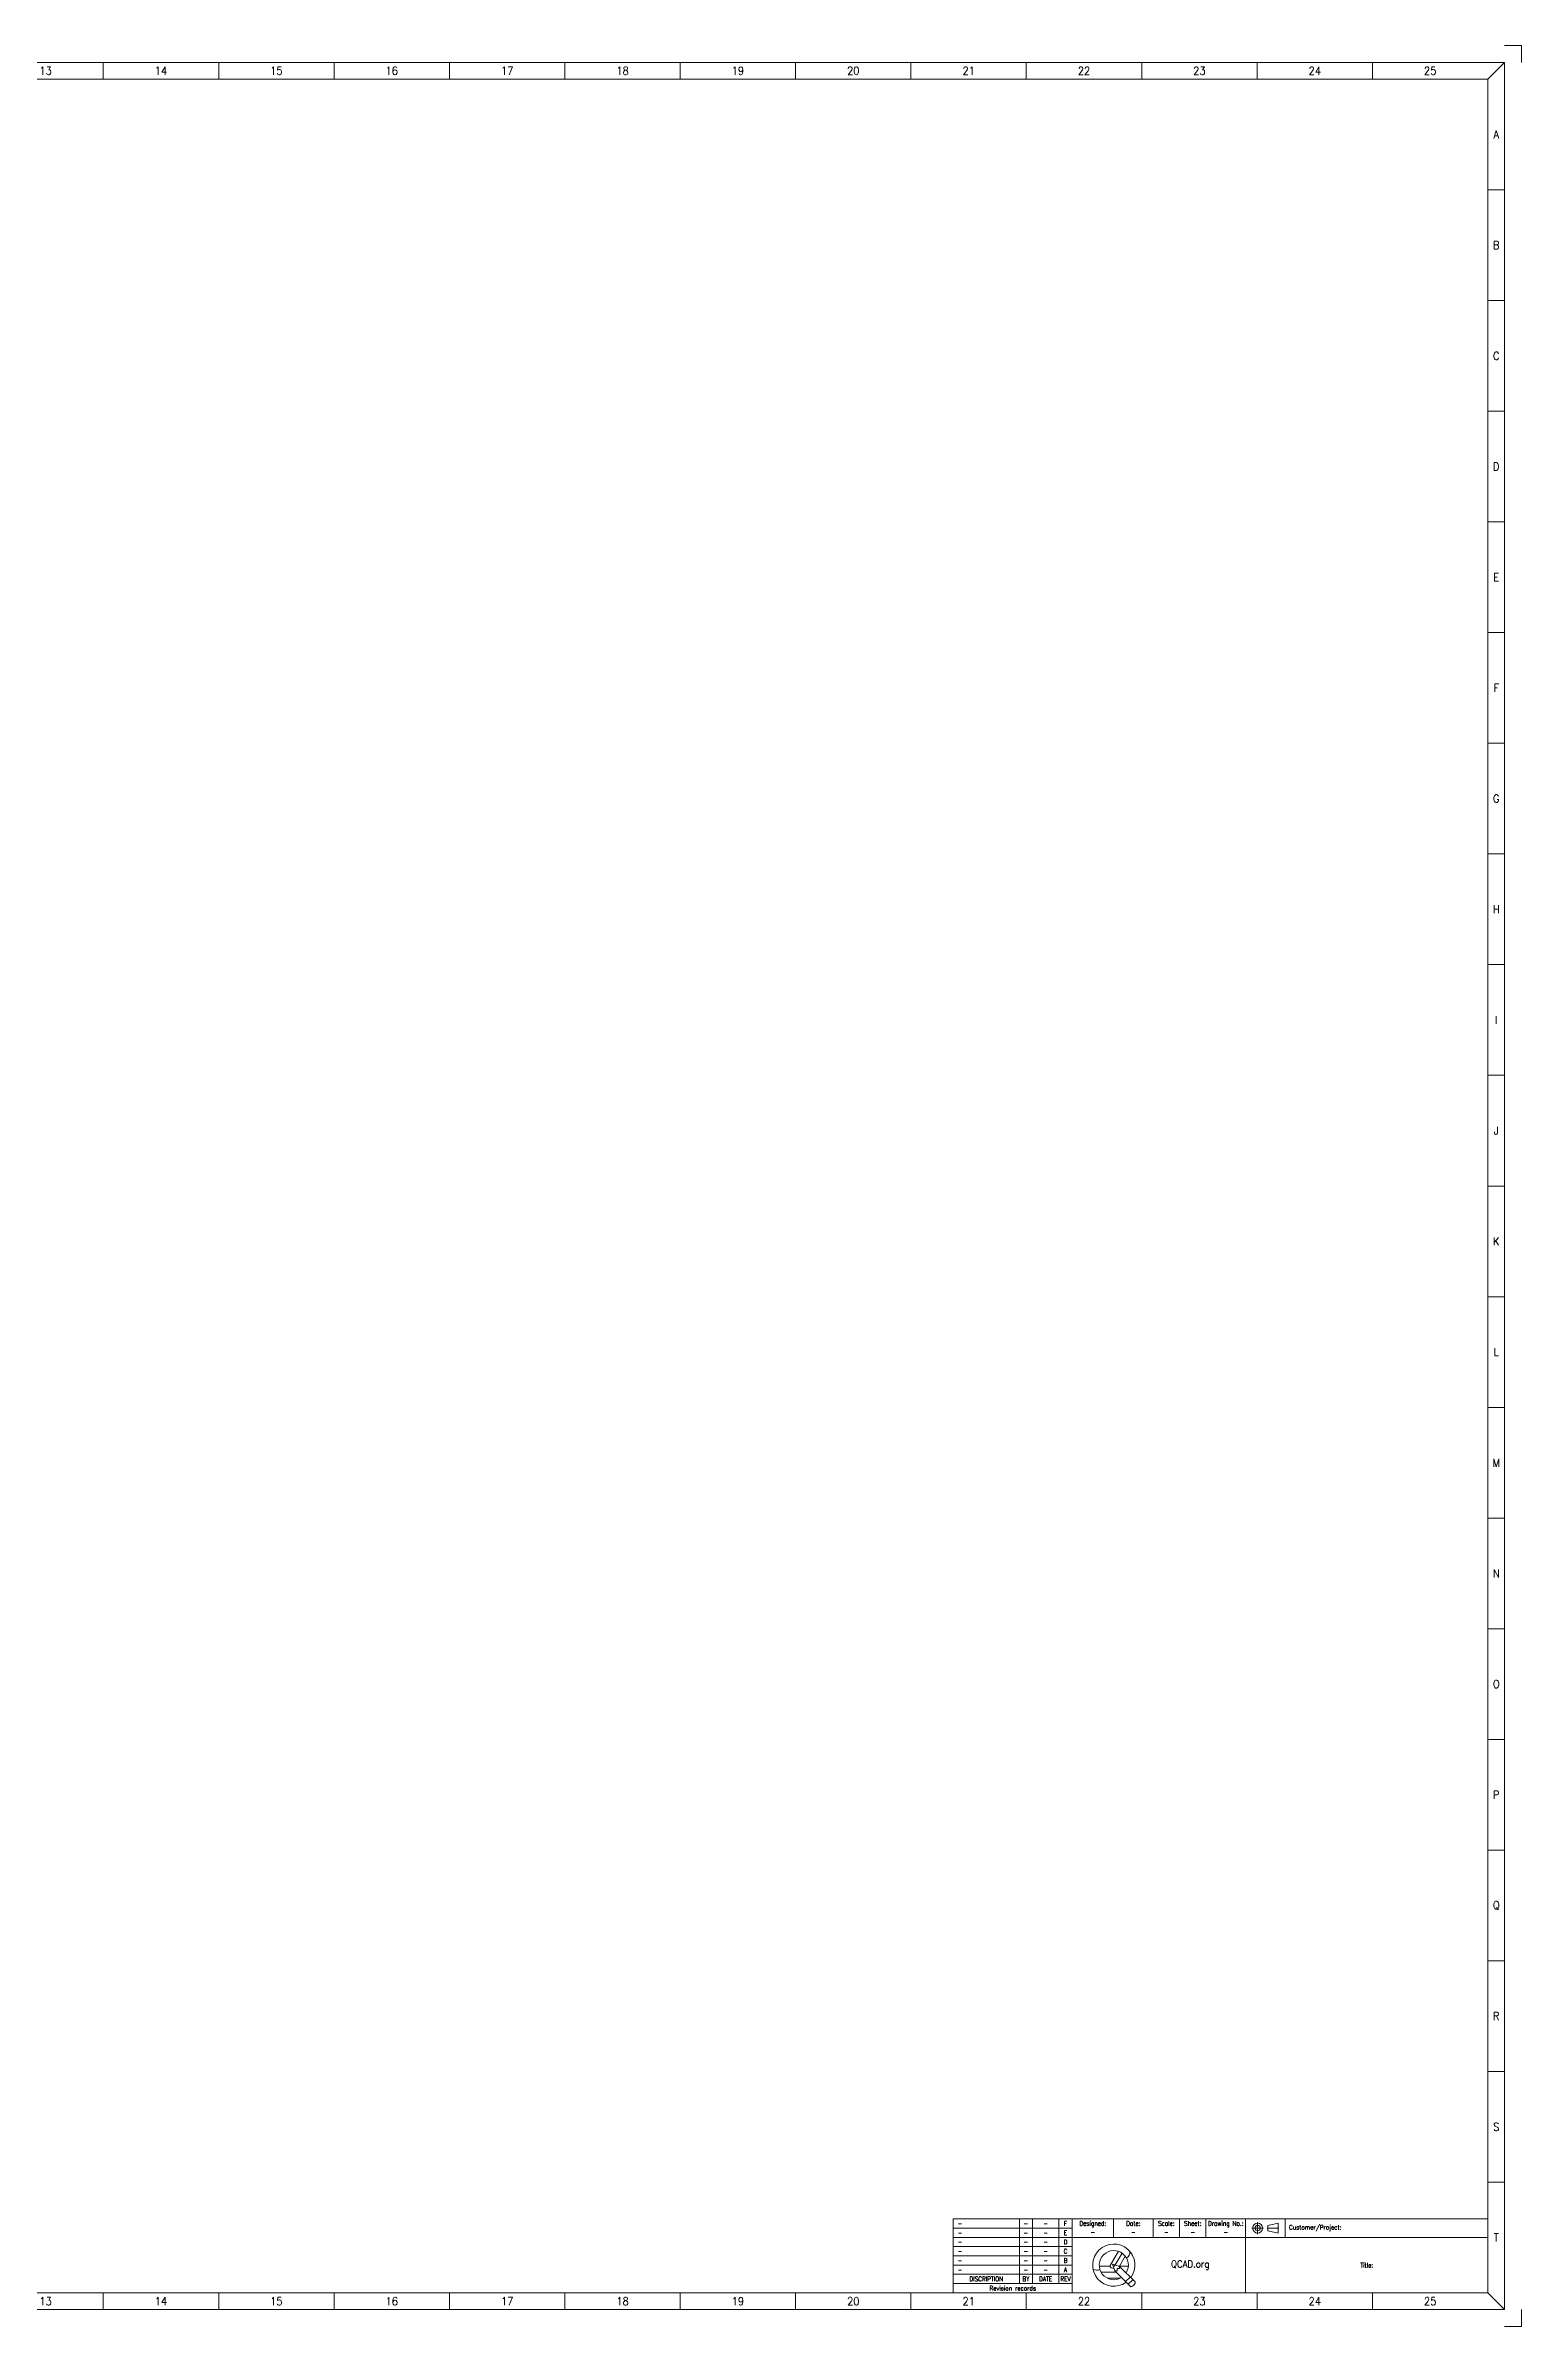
# Model space of a CAD drawing. Header units: inches. Extents: x 0 to 44, y 0 to 34.
# Drawn here: x 22 to 44, y 0 to 34 of the extents above; entities that cross this region are included whole.
import ezdxf

# ---------------------------------------------------------------- set-up
doc = ezdxf.new("R2010")
doc.units = ezdxf.units.IN
doc.header["$MEASUREMENT"] = 0
doc.linetypes.add('DASHDOT2', pattern=[12, 6, -2.95, 0.1, -2.95])
doc.layers.add('9.1 Drawing sheet', color=9, linetype='Continuous', lineweight=9, true_color=0xc0c0c0)
doc.styles.add('textstyle0', font='Standard')
doc.styles.add('textstyle1', font='Standard')
doc.styles.add('textstyle10', font='Standard')
doc.styles.add('textstyle100', font='Standard')
doc.styles.add('textstyle101', font='Standard')
doc.styles.add('textstyle102', font='Standard')
doc.styles.add('textstyle103', font='Standard')
doc.styles.add('textstyle104', font='Standard')
doc.styles.add('textstyle105', font='Standard')
doc.styles.add('textstyle106', font='Standard')
doc.styles.add('textstyle107', font='Standard')
doc.styles.add('textstyle108', font='Standard')
doc.styles.add('textstyle109', font='Standard')
doc.styles.add('textstyle11', font='Standard')
doc.styles.add('textstyle110', font='Standard')
doc.styles.add('textstyle111', font='Standard')
doc.styles.add('textstyle112', font='Standard')
doc.styles.add('textstyle113', font='Standard')
doc.styles.add('textstyle114', font='Standard')
doc.styles.add('textstyle115', font='Standard')
doc.styles.add('textstyle116', font='Standard')
doc.styles.add('textstyle117', font='Standard')
doc.styles.add('textstyle118', font='Standard')
doc.styles.add('textstyle119', font='Standard')
doc.styles.add('textstyle12', font='Standard')
doc.styles.add('textstyle120', font='Standard')
doc.styles.add('textstyle121', font='Standard')
doc.styles.add('textstyle122', font='Standard')
doc.styles.add('textstyle123', font='Standard')
doc.styles.add('textstyle124', font='Standard')
doc.styles.add('textstyle125', font='Standard')
doc.styles.add('textstyle126', font='Standard')
doc.styles.add('textstyle127', font='Standard')
doc.styles.add('textstyle128', font='Standard')
doc.styles.add('textstyle129', font='Standard')
doc.styles.add('textstyle13', font='Standard')
doc.styles.add('textstyle130', font='Standard')
doc.styles.add('textstyle131', font='Standard')
doc.styles.add('textstyle14', font='Standard')
doc.styles.add('textstyle15', font='Standard')
doc.styles.add('textstyle16', font='Standard')
doc.styles.add('textstyle17', font='Standard')
doc.styles.add('textstyle18', font='Standard')
doc.styles.add('textstyle19', font='Standard')
doc.styles.add('textstyle2', font='Standard')
doc.styles.add('textstyle20', font='Standard')
doc.styles.add('textstyle21', font='Standard')
doc.styles.add('textstyle22', font='Standard')
doc.styles.add('textstyle23', font='Standard')
doc.styles.add('textstyle24', font='Standard')
doc.styles.add('textstyle25', font='Standard')
doc.styles.add('textstyle26', font='Standard')
doc.styles.add('textstyle27', font='Standard')
doc.styles.add('textstyle28', font='Standard')
doc.styles.add('textstyle29', font='Standard')
doc.styles.add('textstyle3', font='Standard')
doc.styles.add('textstyle30', font='Standard')
doc.styles.add('textstyle31', font='Standard')
doc.styles.add('textstyle32', font='Standard')
doc.styles.add('textstyle33', font='Standard')
doc.styles.add('textstyle34', font='Standard')
doc.styles.add('textstyle35', font='Standard')
doc.styles.add('textstyle36', font='Standard')
doc.styles.add('textstyle37', font='Standard')
doc.styles.add('textstyle38', font='Standard')
doc.styles.add('textstyle39', font='Standard')
doc.styles.add('textstyle4', font='Standard')
doc.styles.add('textstyle40', font='Standard')
doc.styles.add('textstyle41', font='Standard')
doc.styles.add('textstyle42', font='Standard')
doc.styles.add('textstyle43', font='Standard')
doc.styles.add('textstyle44', font='Standard')
doc.styles.add('textstyle45', font='Standard')
doc.styles.add('textstyle46', font='Standard')
doc.styles.add('textstyle47', font='Standard')
doc.styles.add('textstyle48', font='Standard')
doc.styles.add('textstyle49', font='Standard')
doc.styles.add('textstyle5', font='Standard')
doc.styles.add('textstyle50', font='Standard')
doc.styles.add('textstyle51', font='Standard')
doc.styles.add('textstyle52', font='Standard')
doc.styles.add('textstyle53', font='Standard')
doc.styles.add('textstyle54', font='Standard')
doc.styles.add('textstyle55', font='Standard')
doc.styles.add('textstyle56', font='Standard')
doc.styles.add('textstyle57', font='Standard')
doc.styles.add('textstyle58', font='Standard')
doc.styles.add('textstyle59', font='Standard')
doc.styles.add('textstyle6', font='Standard')
doc.styles.add('textstyle60', font='Standard')
doc.styles.add('textstyle61', font='Standard')
doc.styles.add('textstyle62', font='Standard')
doc.styles.add('textstyle63', font='Standard')
doc.styles.add('textstyle64', font='Standard')
doc.styles.add('textstyle65', font='Standard')
doc.styles.add('textstyle66', font='Standard')
doc.styles.add('textstyle67', font='Standard')
doc.styles.add('textstyle68', font='Standard')
doc.styles.add('textstyle69', font='Standard')
doc.styles.add('textstyle7', font='Standard')
doc.styles.add('textstyle70', font='Standard')
doc.styles.add('textstyle71', font='Standard')
doc.styles.add('textstyle72', font='Standard')
doc.styles.add('textstyle73', font='Standard')
doc.styles.add('textstyle74', font='Standard')
doc.styles.add('textstyle75', font='Standard')
doc.styles.add('textstyle76', font='Standard')
doc.styles.add('textstyle77', font='Standard')
doc.styles.add('textstyle78', font='Standard')
doc.styles.add('textstyle79', font='Standard')
doc.styles.add('textstyle8', font='Standard')
doc.styles.add('textstyle80', font='Standard')
doc.styles.add('textstyle81', font='Standard')
doc.styles.add('textstyle82', font='Standard')
doc.styles.add('textstyle83', font='Standard')
doc.styles.add('textstyle84', font='Standard')
doc.styles.add('textstyle85', font='Standard')
doc.styles.add('textstyle86', font='Standard')
doc.styles.add('textstyle87', font='Standard')
doc.styles.add('textstyle88', font='Standard')
doc.styles.add('textstyle89', font='Standard')
doc.styles.add('textstyle9', font='Standard')
doc.styles.add('textstyle90', font='Standard')
doc.styles.add('textstyle91', font='Standard')
doc.styles.add('textstyle92', font='Standard')
doc.styles.add('textstyle93', font='Standard')
doc.styles.add('textstyle94', font='Standard')
doc.styles.add('textstyle95', font='Standard')
doc.styles.add('textstyle96', font='Standard')
doc.styles.add('textstyle97', font='Standard')
doc.styles.add('textstyle98', font='Standard')
doc.styles.add('textstyle99', font='Standard')

# ---------------------------------------------------------------- blocks, each defined once
blk = doc.blocks.new('Zoned border')
at = {"layer": '9.1 Drawing sheet'}
for p, q in [((0.5, 33.5), (0.25, 33.75)), ((0.25, 33.75), (43.75, 33.75)), ((0.25, 0.25), (0.25, 33.75)), ((2.22, 33.5), (2.22, 33.75)), ((3.94, 33.5), (3.94, 33.75)), ((5.66, 33.5), (5.66, 33.75)), ((7.38, 33.5), (7.38, 33.75)), ((9.1, 33.5), (9.1, 33.75)), ((10.82, 33.5), (10.82, 33.75)), ((12.54, 33.5), (12.54, 33.75)), ((14.26, 33.5), (14.26, 33.75)), ((15.98, 33.5), (15.98, 33.75)), ((17.7, 33.5), (17.7, 33.75)), ((19.42, 33.5), (19.42, 33.75)), ((21.14, 33.5), (21.14, 33.75)), ((22.86, 33.5), (22.86, 33.75)), ((24.58, 33.5), (24.58, 33.75)), ((26.3, 33.5), (26.3, 33.75)), ((28.02, 33.5), (28.02, 33.75)), ((29.74, 33.5), (29.74, 33.75)), ((31.46, 33.5), (31.46, 33.75)), ((33.18, 33.5), (33.18, 33.75)), ((34.9, 33.5), (34.9, 33.75)), ((36.62, 33.5), (36.62, 33.75)), ((38.34, 33.5), (38.34, 33.75)), ((40.06, 33.5), (40.06, 33.75)), ((41.78, 33.5), (41.78, 33.75)), ((43.5, 33.5), (43.75, 33.75)), ((43.75, 33.75), (43.75, 0.25)), ((0.5, 33.5), (43.5, 33.5)), ((0.5, 0.5), (0.5, 33.5)), ((43.5, 33.5), (43.5, 0.5)), ((0.25, 31.85), (0.5, 31.85)), ((43.5, 31.85), (43.75, 31.85)), ((0.25, 30.2), (0.5, 30.2)), ((43.5, 30.2), (43.75, 30.2)), ((0.25, 28.55), (0.5, 28.55)), ((43.5, 28.55), (43.75, 28.55)), ((0.25, 26.9), (0.5, 26.9)), ((43.5, 26.9), (43.75, 26.9)), ((0.25, 25.25), (0.5, 25.25)), ((43.5, 25.25), (43.75, 25.25)), ((0.25, 23.6), (0.5, 23.6)), ((43.5, 23.6), (43.75, 23.6)), ((0.25, 21.95), (0.5, 21.95)), ((43.5, 21.95), (43.75, 21.95)), ((0.25, 20.3), (0.5, 20.3)), ((43.5, 20.3), (43.75, 20.3)), ((0.25, 18.65), (0.5, 18.65)), ((43.5, 18.65), (43.75, 18.65)), ((0.25, 17), (0.5, 17)), ((43.5, 17), (43.75, 17)), ((0.25, 15.35), (0.5, 15.35)), ((43.5, 15.35), (43.75, 15.35)), ((0.25, 13.7), (0.5, 13.7)), ((43.5, 13.7), (43.75, 13.7)), ((0.25, 12.05), (0.5, 12.05)), ((43.5, 12.05), (43.75, 12.05)), ((0.25, 10.4), (0.5, 10.4)), ((43.5, 10.4), (43.75, 10.4)), ((0.25, 8.75), (0.5, 8.75)), ((43.5, 8.75), (43.75, 8.75)), ((0.25, 7.1), (0.5, 7.1)), ((43.5, 7.1), (43.75, 7.1)), ((0.25, 5.45), (0.5, 5.45)), ((43.5, 5.45), (43.75, 5.45)), ((0.25, 3.8), (0.5, 3.8)), ((43.5, 3.8), (43.75, 3.8)), ((0.25, 2.15), (0.5, 2.15)), ((43.5, 2.15), (43.75, 2.15)), ((0.25, 0.25), (0.5, 0.5)), ((43.5, 0.5), (0.5, 0.5)), ((2.22, 0.25), (2.22, 0.5)), ((3.94, 0.25), (3.94, 0.5)), ((5.66, 0.25), (5.66, 0.5)), ((7.38, 0.25), (7.38, 0.5)), ((9.1, 0.25), (9.1, 0.5)), ((10.82, 0.25), (10.82, 0.5)), ((12.54, 0.25), (12.54, 0.5)), ((14.26, 0.25), (14.26, 0.5)), ((15.98, 0.25), (15.98, 0.5)), ((17.7, 0.25), (17.7, 0.5)), ((19.42, 0.25), (19.42, 0.5)), ((21.14, 0.25), (21.14, 0.5)), ((22.86, 0.25), (22.86, 0.5)), ((24.58, 0.25), (24.58, 0.5)), ((26.3, 0.25), (26.3, 0.5)), ((28.02, 0.25), (28.02, 0.5)), ((29.74, 0.25), (29.74, 0.5)), ((31.46, 0.25), (31.46, 0.5)), ((33.18, 0.25), (33.18, 0.5)), ((34.9, 0.25), (34.9, 0.5)), ((36.62, 0.25), (36.62, 0.5)), ((38.34, 0.25), (38.34, 0.5)), ((40.06, 0.25), (40.06, 0.5)), ((41.78, 0.25), (41.78, 0.5)), ((43.5, 0.5), (43.75, 0.25)), ((43.75, 0.25), (0.25, 0.25))]:
    blk.add_line(p, q, dxfattribs=at)
at = {"layer": '9.1 Drawing sheet', "attachment_point": 5}
for s, insert, char_height, style in [('1', (1.36, 33.625), 0.118, 'textstyle41'), ('2', (3.08, 33.625), 0.118, 'textstyle43'), ('3', (4.8, 33.625), 0.118, 'textstyle44'), ('4', (6.52, 33.625), 0.118, 'textstyle45'), ('5', (8.24, 33.625), 0.118, 'textstyle46'), ('6', (9.96, 33.625), 0.118, 'textstyle47'), ('7', (11.68, 33.625), 0.118, 'textstyle48'), ('8', (13.4, 33.625), 0.118, 'textstyle49'), ('9', (15.12, 33.625), 0.118, 'textstyle50'), ('10', (16.84, 33.625), 0.1181, 'textstyle51'), ('11', (18.56, 33.625), 0.1181, 'textstyle52'), ('12', (20.28, 33.625), 0.1181, 'textstyle53'), ('13', (22, 33.625), 0.1181, 'textstyle54'), ('14', (23.72, 33.625), 0.1181, 'textstyle55'), ('15', (25.44, 33.625), 0.1181, 'textstyle56'), ('16', (27.16, 33.625), 0.1181, 'textstyle57'), ('17', (28.88, 33.625), 0.1181, 'textstyle58'), ('18', (30.6, 33.625), 0.1181, 'textstyle59'), ('19', (32.32, 33.625), 0.1181, 'textstyle60'), ('20', (34.04, 33.625), 0.1181, 'textstyle61'), ('21', (35.76, 33.625), 0.1181, 'textstyle62'), ('22', (37.48, 33.625), 0.1181, 'textstyle63'), ('23', (39.2, 33.625), 0.1181, 'textstyle64'), ('24', (40.92, 33.625), 0.1181, 'textstyle65'), ('25', (42.64, 33.625), 0.1181, 'textstyle66'), ('A', (0.375, 32.675), 0.118, 'textstyle42'), ('A', (43.625, 32.675), 0.118, 'textstyle103'), ('B', (0.375, 31.025), 0.118, 'textstyle67'), ('B', (43.625, 31.025), 0.118, 'textstyle90'), ('C', (0.375, 29.375), 0.118, 'textstyle68'), ('C', (43.625, 29.375), 0.118, 'textstyle91'), ('D', (0.375, 27.725), 0.118, 'textstyle69'), ('D', (43.625, 27.725), 0.118, 'textstyle92'), ('E', (0.375, 26.075), 0.118, 'textstyle70'), ('E', (43.625, 26.075), 0.118, 'textstyle93'), ('F', (0.375, 24.425), 0.118, 'textstyle71'), ('F', (43.625, 24.425), 0.118, 'textstyle94'), ('G', (0.375, 22.775), 0.118, 'textstyle72'), ('G', (43.625, 22.775), 0.118, 'textstyle95'), ('H', (0.375, 21.125), 0.118, 'textstyle73'), ('H', (43.625, 21.125), 0.118, 'textstyle96'), ('I', (0.375, 19.475), 0.118, 'textstyle74'), ('I', (43.625, 19.475), 0.118, 'textstyle97'), ('J', (0.375, 17.825), 0.118, 'textstyle75'), ('J', (43.625, 17.825), 0.118, 'textstyle98'), ('K', (0.375, 16.175), 0.118, 'textstyle76'), ('K', (43.625, 16.175), 0.118, 'textstyle99'), ('L', (0.375, 14.525), 0.118, 'textstyle77'), ('L', (43.625, 14.525), 0.118, 'textstyle100'), ('M', (0.375, 12.875), 0.118, 'textstyle78'), ('M', (43.625, 12.875), 0.118, 'textstyle101'), ('N', (0.375, 11.225), 0.118, 'textstyle79'), ('N', (43.625, 11.225), 0.118, 'textstyle102'), ('O', (0.375, 9.575), 0.118, 'textstyle80'), ('O', (43.625, 9.575), 0.118, 'textstyle104'), ('P', (0.375, 7.925), 0.118, 'textstyle81'), ('P', (43.625, 7.925), 0.118, 'textstyle105'), ('Q', (0.375, 6.275), 0.118, 'textstyle82'), ('Q', (43.625, 6.275), 0.118, 'textstyle86'), ('R', (0.375, 4.625), 0.118, 'textstyle83'), ('R', (43.625, 4.625), 0.118, 'textstyle87'), ('S', (0.375, 2.975), 0.118, 'textstyle84'), ('S', (43.625, 2.975), 0.118, 'textstyle88'), ('T', (0.375, 1.325), 0.118, 'textstyle85'), ('T', (43.625, 1.325), 0.118, 'textstyle89'), ('1', (1.36, 0.375), 0.118, 'textstyle128'), ('2', (3.08, 0.375), 0.118, 'textstyle113'), ('3', (4.8, 0.375), 0.118, 'textstyle114'), ('4', (6.52, 0.375), 0.118, 'textstyle115'), ('5', (8.24, 0.375), 0.118, 'textstyle116'), ('6', (9.96, 0.375), 0.118, 'textstyle117'), ('7', (11.68, 0.375), 0.118, 'textstyle118'), ('8', (13.4, 0.375), 0.118, 'textstyle119'), ('9', (15.12, 0.375), 0.118, 'textstyle120'), ('10', (16.84, 0.375), 0.1181, 'textstyle121'), ('11', (18.56, 0.375), 0.1181, 'textstyle122'), ('12', (20.28, 0.375), 0.1181, 'textstyle123'), ('13', (22, 0.375), 0.1181, 'textstyle124'), ('14', (23.72, 0.375), 0.1181, 'textstyle125'), ('15', (25.44, 0.375), 0.1181, 'textstyle126'), ('16', (27.16, 0.375), 0.1181, 'textstyle127'), ('17', (28.88, 0.375), 0.1181, 'textstyle129'), ('18', (30.6, 0.375), 0.1181, 'textstyle130'), ('19', (32.32, 0.375), 0.1181, 'textstyle106'), ('20', (34.04, 0.375), 0.1181, 'textstyle107'), ('21', (35.76, 0.375), 0.1181, 'textstyle108'), ('22', (37.48, 0.375), 0.1181, 'textstyle109'), ('23', (39.2, 0.375), 0.1181, 'textstyle110'), ('24', (40.92, 0.375), 0.1181, 'textstyle111'), ('25', (42.64, 0.375), 0.1181, 'textstyle112')]:
    blk.add_mtext(s, dxfattribs=dict(at, insert=insert, char_height=char_height, style=style))
blk = doc.blocks.new('Paper Frame')
at = {"layer": '9.1 Drawing sheet'}
for p, q in [((44, 34), (43.75, 34)), ((44, 33.75), (44, 34)), ((43.5, 33.5), (0.5, 33.5)), ((43.5, 0.5), (43.5, 33.5)), ((0.5, 0.5), (43.5, 0.5)), ((44, 0), (43.75, 0)), ((44, 0.25), (44, 0))]:
    blk.add_line(p, q, dxfattribs=at)
blk.add_blockref('Zoned border', (0, 0), dxfattribs=at)
blk = doc.blocks.new('Logo')
at = {"layer": '9.1 Drawing sheet', "lineweight": 9}
for p, q in [((-5.792, 0.399), (-5.634, 0.399)), ((-5.507, 0.619), (-5.634, 0.399)), ((-5.593, 0.429), (-5.491, 0.395)), ((-5.56, 0.326), (-5.593, 0.429)), ((-5.58, 0.39), (-5.554, 0.416)), ((-5.527, 0.328), (-5.525, 0.361)), ((-5.492, 0.362), (-5.525, 0.361)), ((-5.501, 0.399), (-5.359, 0.399)), ((-5.493, 0.399), (-5.406, 0.549)), ((-5.491, 0.395), (-5.492, 0.362)), ((-5.258, 0.162), (-5.491, 0.395)), ((-5.671, 0.219), (-5.48, 0.219)), ((-5.56, 0.326), (-5.527, 0.328)), ((-5.328, 0.093), (-5.56, 0.326)), ((-5.401, 0.167), (-5.331, 0.236)), ((-5.361, 0.127), (-5.292, 0.196))]:
    blk.add_line(p, q, dxfattribs=at)
at = {"layer": '9.1 Drawing sheet', "linetype": 'DASHDOT2', "lineweight": 9}
for p, q in [((-5.554, 0.416), (-5.452, 0.592)), ((-5.766, 0.309), (-5.542, 0.309)), ((-5.404, 0.309), (-5.385, 0.309))]:
    blk.add_line(p, q, dxfattribs=at)
at = {"layer": '9.1 Drawing sheet', "lineweight": 9}
for centre, radius, start, end in [((-5.576, 0.413), 0.315, 323.5694, 305.684), ((-5.83, 0.433), 0.0964, 234.9253, 298.9034), ((-5.576, 0.413), 0.217, 327.5283, 301.4682), ((-5.43, 0.607), 0.0956, 296.5321, 5.6951)]:
    blk.add_arc(centre, radius, start, end, dxfattribs=at)
for centre, major_axis, ratio, start_param, end_param in [((-5.564, 0.399), (-0.0707, 0), 0.514393, 0, 1.456913), ((-5.564, 0.399), (-0.0707, 0), 0.514393, 3.069838, 3.141593), ((-5.293, 0.128), (0.0347, 0.0346), 0.381399, 3.141593, 6.283185)]:
    blk.add_ellipse(centre, major_axis=major_axis, ratio=ratio, start_param=start_param, end_param=end_param, dxfattribs=at)
at = {"layer": '9.1 Drawing sheet', "linetype": 'Continuous', "lineweight": 0, "insert": (-4.436, 0.413), "char_height": 0.10265, "width": 5.70284, "attachment_point": 5, "style": 'textstyle131'}
blk.add_mtext('QCAD.org\\pOpen source CAD', dxfattribs=at)
blk = doc.blocks.new('Title block')
at = {"layer": '9.1 Drawing sheet'}
for p, q in [((-7.969, 1.102), (-6.197, 1.102)), ((-7.969, 1.102), (-7.969, 0)), ((-6.984, 1.102), (-6.984, 0.138)), ((-6.788, 1.102), (-6.788, 0.138)), ((-6.394, 1.102), (-6.394, 0.138)), ((-6.197, 1.102), (0, 1.102)), ((-6.197, 1.102), (-6.197, 0)), ((-5.58, 0.827), (-5.58, 1.102)), ((-4.99, 0.827), (-4.99, 1.102)), ((-4.596, 0.827), (-4.596, 1.102)), ((-4.202, 0.827), (-4.202, 1.102)), ((-3.612, 0.827), (-3.612, 1.102)), ((-3.021, 0.827), (-3.021, 1.102)), ((0, 0), (0, 1.102)), ((-7.969, 0.965), (-6.197, 0.965)), ((-7.969, 0.827), (-6.197, 0.827)), ((-7.969, 0.689), (-6.197, 0.689)), ((-6.197, 0.827), (0, 0.827)), ((-3.612, 0), (-3.612, 0.827)), ((-7.969, 0.551), (-6.197, 0.551)), ((-7.969, 0.413), (-6.197, 0.413)), ((-7.969, 0.276), (-6.197, 0.276)), ((-7.969, 0.138), (-6.197, 0.138)), ((-7.969, 0), (0, 0))]:
    blk.add_line(p, q, dxfattribs=at)
at = {"layer": '9.1 Drawing sheet', "color": 9, "linetype": 'DASHDOT2', "lineweight": 5, "true_color": 0xc0c0c0}
for p, q in [((-3.432, 0.877), (-3.432, 1.052)), ((-3.519, 0.965), (-3.344, 0.965)), ((-3.289, 0.965), (-3.114, 0.965))]:
    blk.add_line(p, q, dxfattribs=at)
at = {"layer": '9.1 Drawing sheet', "color": 9, "linetype": 'Continuous', "lineweight": 9, "true_color": 0xc0c0c0}
for p, q in [((-3.124, 1.039), (-3.279, 1.006)), ((-3.124, 1.039), (-3.124, 0.89)), ((-3.279, 1.006), (-3.279, 0.923)), ((-3.279, 0.923), (-3.124, 0.89))]:
    blk.add_line(p, q, dxfattribs=at)
for radius in [0.0747, 0.0411]:
    blk.add_circle((-3.432, 0.965), radius, dxfattribs=at)
at = {"layer": '9.1 Drawing sheet'}
blk.add_blockref('Logo', (0, 0), dxfattribs=at)
at = {"layer": '9.1 Drawing sheet', "linetype": 'Continuous', "lineweight": 0, "width": 3.8019}
for s, insert, char_height, attachment_point, style in [('-', (-7.904, 1.033), 0.0684, 4, 'textstyle32'), ('-', (-6.886, 1.033), 0.0684, 5, 'textstyle33'), ('-', (-6.591, 1.033), 0.0684, 5, 'textstyle34'), ('F', (-6.296, 1.033), 0.0684, 5, 'textstyle13'), ('Designed:', (-5.889, 1.069), 0.0684, 2, 'textstyle37'), ('Date:', (-5.285, 1.069), 0.0684, 2, 'textstyle38'), ('Scale:', (-4.793, 1.069), 0.0684, 2, 'textstyle39'), ('Sheet:', (-4.399, 1.069), 0.0684, 2, 'textstyle40'), ('Drawing No.:', (-3.907, 1.069), 0.06843, 2, 'textstyle36'), ('Customer/Project:', (-2.963, 0.965), 0.06843, 4, 'textstyle35'), ('-', (-7.904, 0.896), 0.0684, 4, 'textstyle29'), ('-', (-7.904, 0.758), 0.0684, 4, 'textstyle26'), ('-', (-6.886, 0.896), 0.0684, 5, 'textstyle30'), ('-', (-6.886, 0.758), 0.0684, 5, 'textstyle27'), ('-', (-6.591, 0.896), 0.0684, 5, 'textstyle31'), ('-', (-6.591, 0.758), 0.0684, 5, 'textstyle28'), ('D', (-6.296, 0.758), 0.0684, 5, 'textstyle11'), ('E', (-6.296, 0.896), 0.0684, 5, 'textstyle12'), ('-', (-5.889, 0.906), 0.0684, 5, 'textstyle0'), ('-', (-5.285, 0.906), 0.0684, 5, 'textstyle1'), ('-', (-4.793, 0.906), 0.0684, 5, 'textstyle2'), ('-', (-4.399, 0.906), 0.0684, 5, 'textstyle14'), ('-', (-3.907, 0.906), 0.0684, 5, 'textstyle16'), ('-', (-7.904, 0.62), 0.0684, 4, 'textstyle23'), ('-', (-7.904, 0.482), 0.0684, 4, 'textstyle20'), ('-', (-6.886, 0.62), 0.0684, 5, 'textstyle24'), ('-', (-6.886, 0.482), 0.0684, 5, 'textstyle21'), ('-', (-6.591, 0.62), 0.0684, 5, 'textstyle25'), ('-', (-6.591, 0.482), 0.0684, 5, 'textstyle22'), ('A', (-6.296, 0.344), 0.0684, 5, 'textstyle8'), ('C', (-6.296, 0.62), 0.0684, 5, 'textstyle10'), ('B', (-6.296, 0.482), 0.0684, 5, 'textstyle9'), ('Title:', (-1.806, 0.413), 0.0684, 5, 'textstyle15'), ('-', (-7.904, 0.344), 0.0684, 4, 'textstyle17'), ('DISCRIPTION', (-7.477, 0.207), 0.06843, 5, 'textstyle4'), ('Revision records', (-7.083, 0.069), 0.06843, 5, 'textstyle3'), ('BY', (-6.886, 0.207), 0.0684, 5, 'textstyle5'), ('-', (-6.886, 0.344), 0.0684, 5, 'textstyle18'), ('DATE', (-6.591, 0.207), 0.0684, 5, 'textstyle6'), ('-', (-6.591, 0.344), 0.0684, 5, 'textstyle19'), ('REV', (-6.296, 0.207), 0.0684, 5, 'textstyle7')]:
    blk.add_mtext(s, dxfattribs=dict(at, insert=insert, char_height=char_height, attachment_point=attachment_point, style=style))

msp = doc.modelspace()

# ---------------------------------------------------------------- block references
at = {"layer": '9.1 Drawing sheet'}
for name, p in [('Paper Frame', (0, 0)), ('Title block', (43.5, 0.5))]:
    msp.add_blockref(name, p, dxfattribs=at)

doc.saveas('drawing.dxf')
